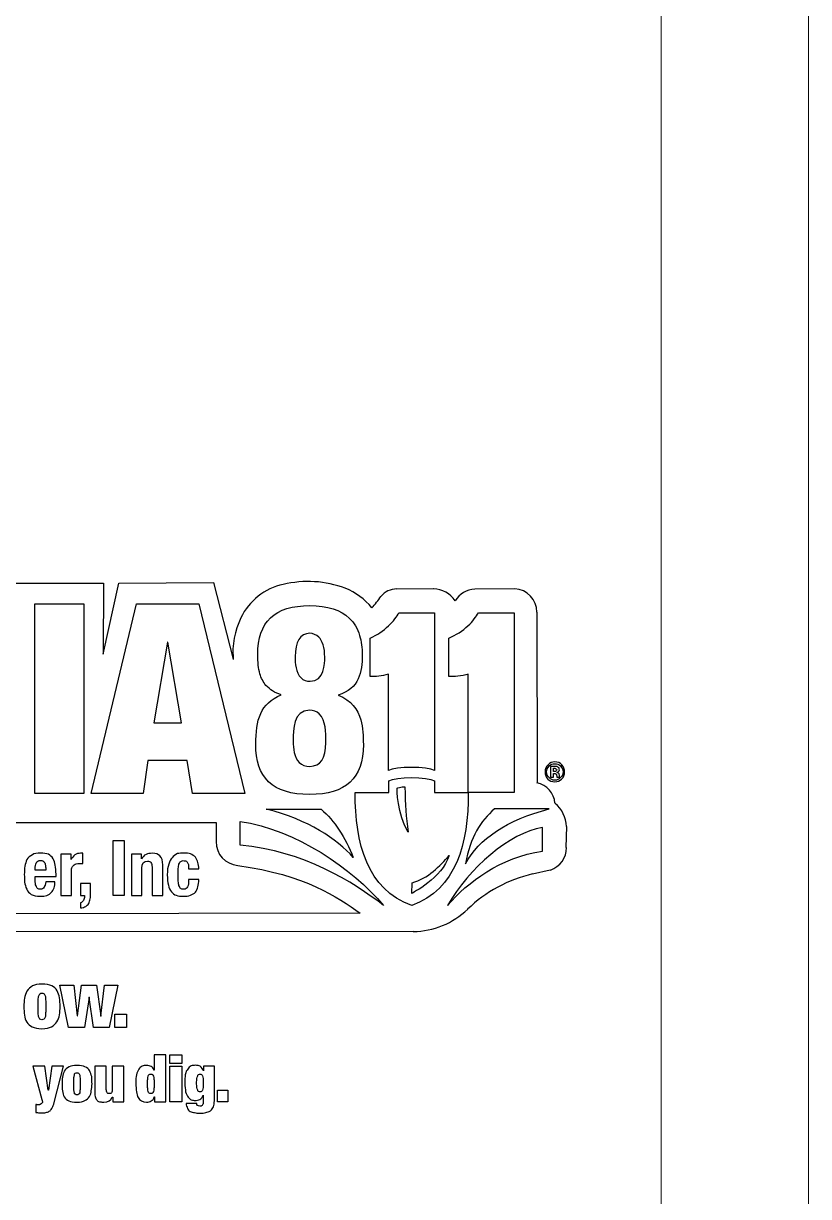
# Paper-space layout '1' of a CAD drawing. Header units: inches. Extents: x 1.3 to 17.9, y 1 to 11.6.
# Drawn here: x 16.324 to 17.895, y 6.494 to 8.841 of the extents above; entities that cross this region are included whole.
import ezdxf

# ---------------------------------------------------------------- set-up
doc = ezdxf.new("R2010")
doc.units = ezdxf.units.IN
doc.header["$MEASUREMENT"] = 0
for name, color, linetype, lineweight in [('ASEDOLIKE - Level 4', 7, 'Continuous', 0), ('Level 63', 7, 'Continuous', 0), ('z Level 63', 7, 'Continuous', 0)]:
    doc.layers.add(name, color=color, linetype=linetype, lineweight=lineweight)

psp = doc.layouts.new('1')

# ---------------------------------------------------------------- linework, layer by layer
at = {"layer": 'ASEDOLIKE - Level 4', "color": 7, "linetype": 'Continuous', "lineweight": 30}
for p, q in [((16.3014, 7.7217), (16.4844, 7.7217)), ((16.4844, 7.7217), (16.4836, 7.5792)), ((16.4836, 7.5792), (16.5151, 7.7217)), ((16.5151, 7.7217), (16.7041, 7.7224)), ((16.7041, 7.7224), (16.7439, 7.5694)), ((17.0708, 7.7097), (17.145, 7.7104)), ((17.2275, 7.7097), (17.307, 7.7104)), ((16.3466, 7.3008), (16.3466, 7.6803)), ((16.3466, 7.6803), (16.4448, 7.6803)), ((16.4448, 7.6803), (16.4448, 7.3008)), ((16.4598, 7.3008), (16.5505, 7.6803)), ((16.5505, 7.6803), (16.675, 7.6803)), ((16.675, 7.6803), (16.7673, 7.3008)), ((17.3512, 7.6632), (17.352, 7.3227)), ((16.612, 7.603), (16.585, 7.4418)), ((16.6128, 7.603), (16.612, 7.603)), ((16.6405, 7.4418), (16.6128, 7.603)), ((16.585, 7.4418), (16.6405, 7.4418)), ((16.573, 7.3668), (16.5633, 7.3008)), ((16.6518, 7.3668), (16.573, 7.3668)), ((16.6623, 7.3008), (16.6518, 7.3668)), ((16.4448, 7.3008), (16.3466, 7.3008)), ((16.5633, 7.3008), (16.4598, 7.3008)), ((16.7673, 7.3008), (16.6623, 7.3008)), ((14.9037, 7.2417), (16.7094, 7.2425)), ((17.4105, 7.2342), (17.4097, 7.1923)), ((16.5033, 7.2064), (16.5258, 7.2064)), ((16.5033, 7.0961), (16.5033, 7.2064)), ((16.5258, 7.2064), (16.5258, 7.0961)), ((17.3782, 7.1473), (17.343, 7.139)), ((16.5258, 7.0961), (16.5033, 7.0961)), ((16.9981, 7.061), (14.9037, 7.058)), ((17.1038, 7.0243), (14.8594, 7.0235)), ((16.4141, 6.8322), (16.3968, 6.9169)), ((16.3968, 6.9169), (16.4246, 6.9169)), ((16.4246, 6.9169), (16.4313, 6.8554)), ((16.4321, 6.8554), (16.4403, 6.9169)), ((16.4403, 6.9169), (16.4703, 6.9169)), ((16.4703, 6.9169), (16.4786, 6.8554)), ((16.4786, 6.8554), (16.4861, 6.9169)), ((16.4861, 6.9169), (16.5131, 6.9169)), ((16.5131, 6.9169), (16.4958, 6.8322)), ((16.4553, 6.8922), (16.4463, 6.8322)), ((16.4643, 6.8322), (16.4553, 6.8922)), ((16.4313, 6.8554), (16.4321, 6.8554)), ((16.5071, 6.8322), (16.5071, 6.8592)), ((16.5071, 6.8592), (16.5303, 6.8592)), ((16.5303, 6.8592), (16.5303, 6.8322)), ((16.4463, 6.8322), (16.4141, 6.8322)), ((16.4958, 6.8322), (16.4643, 6.8322)), ((16.5303, 6.8322), (16.5071, 6.8322)), ((16.6173, 6.7602), (16.6173, 6.7774)), ((16.6173, 6.7774), (16.6413, 6.7774)), ((16.6413, 6.7774), (16.6413, 6.7602)), ((16.6413, 6.7602), (16.6173, 6.7602)), ((16.6173, 6.6837), (16.6173, 6.7549)), ((16.6173, 6.7549), (16.6413, 6.7549)), ((16.6413, 6.7549), (16.6413, 6.6837)), ((16.7125, 6.6837), (16.7125, 6.707)), ((16.7125, 6.707), (16.7328, 6.707)), ((16.7328, 6.707), (16.7328, 6.6837)), ((16.6413, 6.6837), (16.6173, 6.6837)), ((16.7328, 6.6837), (16.7125, 6.6837))]:
    psp.add_line(p, q, dxfattribs=at)
for centre, radius, start, end in [((16.8704, 7.5982), 0.1236, 102.4596, 154.1792), ((17.071, 7.6689), 0.0409, 90.0457, 140.6688), ((17.1418, 7.6543), 0.056, 34.48, 87.0245), ((17.2303, 7.6602), 0.0495, 93.4214, 148.6082), ((17.3041, 7.6632), 0.0472, 0.0454, 86.4594), ((16.9263, 7.7659), 0.1334, 315.3592, 327.8414), ((17.3428, 7.2778), 0.045, 3.849, 78.7052), ((17.3505, 7.2339), 0.0599, 0.366, 51.5066), ((17.3635, 7.1921), 0.0472, 288.5282, 0.0454)]:
    psp.add_arc(centre, radius, start, end, dxfattribs=at)
for centre, major_axis, ratio, start_param, end_param in [((16.8941, 7.5158), (0.2095, 0), 0.997236, 1.209504, 1.813176), ((16.9147, 7.5835), (0.1388, 0), 0.997236, 0.695533, 1.175465), ((16.9117, 7.5805), (-0.1686, 0), 0.997236, 5.844137, 6.354041), ((17.405, 6.8718), (0.2756, 0), 0.997203, 1.79839, 2.341839), ((17.1009, 7.1864), (-0.1627, 0), 0.997236, 1.590107, 2.331346)]:
    psp.add_ellipse(centre, major_axis=major_axis, ratio=ratio, start_param=start_param, end_param=end_param, dxfattribs=at)
for points, knots in [([(16.9765, 7.651), (16.9585, 7.6683), (16.933, 7.6765), (16.897, 7.6765), (16.8272, 7.6765), (16.7928, 7.6443), (16.7928, 7.5783), (16.7928, 7.5633), (16.7943, 7.5506), (16.7973, 7.5401), (16.7995, 7.5311), (16.804, 7.5236), (16.8093, 7.5168), (16.8168, 7.5086), (16.8272, 7.5018), (16.84, 7.4981), (16.798, 7.4808), (16.789, 7.4478), (16.789, 7.3991), (16.7883, 7.3653), (16.7973, 7.3413), (16.8145, 7.3241), (16.8325, 7.3068), (16.8595, 7.2986), (16.897, 7.2986), (16.969, 7.2986), (17.0042, 7.3308), (17.0042, 7.3983), (17.0042, 7.4148), (17.0035, 7.4321), (16.999, 7.4478), (16.993, 7.4688), (16.9802, 7.4868), (16.954, 7.4973), (16.996, 7.5101), (17.002, 7.5446), (17.002, 7.5768), (17.002, 7.5918), (17.0005, 7.6053), (16.9967, 7.6165), (16.993, 7.6308), (16.9855, 7.642), (16.9765, 7.651)], [0, 0, 0, 0, 0.071429, 0.071429, 0.071429, 0.142857, 0.142857, 0.142857, 0.214286, 0.214286, 0.214286, 0.285714, 0.285714, 0.285714, 0.357143, 0.357143, 0.357143, 0.428571, 0.428571, 0.428571, 0.5, 0.5, 0.5, 0.571429, 0.571429, 0.571429, 0.642857, 0.642857, 0.642857, 0.714286, 0.714286, 0.714286, 0.785714, 0.785714, 0.785714, 0.857143, 0.857143, 0.857143, 0.928571, 0.928571, 0.928571, 1, 1, 1, 1]), ([(17.0545, 7.5393), (17.0545, 7.5393), (17.0545, 7.3466), (17.0545, 7.3466), (17.068, 7.3548), (17.1332, 7.3548), (17.1467, 7.3466), (17.1467, 7.3466), (17.1467, 7.6623), (17.1467, 7.6623), (17.1467, 7.6623), (17.0755, 7.6623), (17.0755, 7.6623), (17.0717, 7.6548), (17.0642, 7.645), (17.0545, 7.636), (17.044, 7.6263), (17.032, 7.6173), (17.0177, 7.6113), (17.0177, 7.6113), (17.0177, 7.5348), (17.0177, 7.5348), (17.0282, 7.5333), (17.041, 7.5356), (17.0545, 7.5393)], [0, 0, 0, 0, 0.125, 0.125, 0.125, 0.25, 0.25, 0.25, 0.375, 0.375, 0.375, 0.5, 0.5, 0.5, 0.625, 0.625, 0.625, 0.75, 0.75, 0.75, 0.875, 0.875, 0.875, 1, 1, 1, 1]), ([(17.2344, 7.6623), (17.2307, 7.6548), (17.2232, 7.645), (17.2134, 7.636), (17.2029, 7.6263), (17.1894, 7.6173), (17.1752, 7.6113), (17.1752, 7.6113), (17.1752, 7.5348), (17.1752, 7.5348), (17.1857, 7.5333), (17.2007, 7.5356), (17.2142, 7.5393), (17.2142, 7.5393), (17.2142, 7.3023), (17.2142, 7.3023), (17.2142, 7.3023), (17.3057, 7.3023), (17.3057, 7.3023), (17.3057, 7.3023), (17.3057, 7.6623), (17.3057, 7.6623), (17.3057, 7.6623), (17.2344, 7.6623), (17.2344, 7.6623)], [0, 0, 0, 0, 0.125, 0.125, 0.125, 0.25, 0.25, 0.25, 0.375, 0.375, 0.375, 0.5, 0.5, 0.5, 0.625, 0.625, 0.625, 0.75, 0.75, 0.75, 0.875, 0.875, 0.875, 1, 1, 1, 1]), ([(16.927, 7.573), (16.927, 7.561), (16.9262, 7.5251), (16.8977, 7.5251), (16.8902, 7.5251), (16.8842, 7.5273), (16.8797, 7.5318), (16.8685, 7.5423), (16.8677, 7.561), (16.8677, 7.5738), (16.8677, 7.5738), (16.8677, 7.5738), (16.8677, 7.5738), (16.8677, 7.6045), (16.8775, 7.621), (16.897, 7.621), (16.9037, 7.621), (16.9097, 7.618), (16.915, 7.6135), (16.9225, 7.606), (16.927, 7.5925), (16.927, 7.573)], [0, 0, 0, 0, 0.142857, 0.142857, 0.142857, 0.285714, 0.285714, 0.285714, 0.428571, 0.428571, 0.428571, 0.571429, 0.571429, 0.571429, 0.714286, 0.714286, 0.714286, 0.857143, 0.857143, 0.857143, 1, 1, 1, 1]), ([(16.9292, 7.4051), (16.9292, 7.4051), (16.9292, 7.4028), (16.9292, 7.4028), (16.9285, 7.3706), (16.9187, 7.3548), (16.897, 7.3548), (16.8887, 7.3548), (16.8812, 7.3571), (16.876, 7.3623), (16.8655, 7.3728), (16.864, 7.3916), (16.864, 7.4043), (16.864, 7.4043), (16.864, 7.4066), (16.864, 7.4066), (16.864, 7.4276), (16.864, 7.4673), (16.8962, 7.4673), (16.9037, 7.4673), (16.9105, 7.4651), (16.9157, 7.4598), (16.9292, 7.4471), (16.9292, 7.4216), (16.9292, 7.4051)], [0, 0, 0, 0, 0.125, 0.125, 0.125, 0.25, 0.25, 0.25, 0.375, 0.375, 0.375, 0.5, 0.5, 0.5, 0.625, 0.625, 0.625, 0.75, 0.75, 0.75, 0.875, 0.875, 0.875, 1, 1, 1, 1]), ([(17.4009, 7.3293), (17.3971, 7.3256), (17.3926, 7.3241), (17.3874, 7.3241), (17.3821, 7.3241), (17.3769, 7.3256), (17.3732, 7.3293), (17.3694, 7.3338), (17.3679, 7.3383), (17.3679, 7.3436), (17.3679, 7.3496), (17.3694, 7.3541), (17.3739, 7.3578), (17.3776, 7.3616), (17.3821, 7.3638), (17.3874, 7.3638), (17.3926, 7.3638), (17.3979, 7.3616), (17.4016, 7.3578), (17.4054, 7.3541), (17.4069, 7.3488), (17.4069, 7.3436), (17.4069, 7.3383), (17.4054, 7.3331), (17.4009, 7.3293)], [0, 0, 0, 0, 0.125, 0.125, 0.125, 0.25, 0.25, 0.25, 0.375, 0.375, 0.375, 0.5, 0.5, 0.5, 0.625, 0.625, 0.625, 0.75, 0.75, 0.75, 0.875, 0.875, 0.875, 1, 1, 1, 1]), ([(17.3762, 7.3556), (17.3724, 7.3518), (17.3709, 7.3481), (17.3709, 7.3436), (17.3709, 7.3391), (17.3724, 7.3353), (17.3762, 7.3323), (17.3791, 7.3286), (17.3829, 7.3271), (17.3874, 7.3271), (17.3919, 7.3271), (17.3956, 7.3286), (17.3986, 7.3323), (17.4024, 7.3353), (17.4039, 7.3391), (17.4039, 7.3436), (17.4039, 7.3481), (17.4024, 7.3518), (17.3986, 7.3556), (17.3956, 7.3586), (17.3919, 7.3601), (17.3874, 7.3601), (17.3829, 7.3601), (17.3791, 7.3586), (17.3762, 7.3556)], [0, 0, 0, 0, 0.125, 0.125, 0.125, 0.25, 0.25, 0.25, 0.375, 0.375, 0.375, 0.5, 0.5, 0.5, 0.625, 0.625, 0.625, 0.75, 0.75, 0.75, 0.875, 0.875, 0.875, 1, 1, 1, 1]), ([(17.3784, 7.3331), (17.3784, 7.3331), (17.3784, 7.3548), (17.3784, 7.3548), (17.3799, 7.3548), (17.3821, 7.3548), (17.3851, 7.3548), (17.3874, 7.3548), (17.3889, 7.3548), (17.3896, 7.3548), (17.3911, 7.3548), (17.3926, 7.3541), (17.3934, 7.3533), (17.3956, 7.3526), (17.3964, 7.3511), (17.3964, 7.3481), (17.3964, 7.3466), (17.3964, 7.3451), (17.3949, 7.3443), (17.3941, 7.3436), (17.3926, 7.3428), (17.3911, 7.3428), (17.3926, 7.3428), (17.3934, 7.3421), (17.3941, 7.3413), (17.3956, 7.3406), (17.3964, 7.3391), (17.3964, 7.3368), (17.3964, 7.3368), (17.3964, 7.3346), (17.3964, 7.3346), (17.3964, 7.3346), (17.3964, 7.3346), (17.3964, 7.3338), (17.3964, 7.3338), (17.3964, 7.3338), (17.3964, 7.3331), (17.3964, 7.3331), (17.3964, 7.3331), (17.3964, 7.3331), (17.3964, 7.3331), (17.3911, 7.3331), (17.3911, 7.3331), (17.3911, 7.3338), (17.3911, 7.3346), (17.3911, 7.3361), (17.3911, 7.3368), (17.3904, 7.3383), (17.3904, 7.3383), (17.3904, 7.3391), (17.3896, 7.3398), (17.3889, 7.3398), (17.3881, 7.3406), (17.3881, 7.3406), (17.3866, 7.3406), (17.3866, 7.3406), (17.3859, 7.3406), (17.3859, 7.3406), (17.3859, 7.3406), (17.3844, 7.3406), (17.3844, 7.3406), (17.3844, 7.3406), (17.3844, 7.3331), (17.3844, 7.3331), (17.3844, 7.3331), (17.3784, 7.3331), (17.3784, 7.3331)], [0, 0, 0, 0, 0.045455, 0.045455, 0.045455, 0.090909, 0.090909, 0.090909, 0.136364, 0.136364, 0.136364, 0.181818, 0.181818, 0.181818, 0.227273, 0.227273, 0.227273, 0.272727, 0.272727, 0.272727, 0.318182, 0.318182, 0.318182, 0.363636, 0.363636, 0.363636, 0.409091, 0.409091, 0.409091, 0.454545, 0.454545, 0.454545, 0.5, 0.5, 0.5, 0.545455, 0.545455, 0.545455, 0.590909, 0.590909, 0.590909, 0.636364, 0.636364, 0.636364, 0.681818, 0.681818, 0.681818, 0.727273, 0.727273, 0.727273, 0.772727, 0.772727, 0.772727, 0.818182, 0.818182, 0.818182, 0.863636, 0.863636, 0.863636, 0.909091, 0.909091, 0.909091, 0.954545, 0.954545, 0.954545, 1, 1, 1, 1]), ([(17.3889, 7.3503), (17.3881, 7.3511), (17.3874, 7.3511), (17.3859, 7.3511), (17.3859, 7.3511), (17.3844, 7.3511), (17.3844, 7.3511), (17.3844, 7.3511), (17.3844, 7.3443), (17.3844, 7.3443), (17.3844, 7.3443), (17.3866, 7.3443), (17.3866, 7.3443), (17.3881, 7.3443), (17.3889, 7.3451), (17.3896, 7.3451), (17.3904, 7.3458), (17.3911, 7.3466), (17.3911, 7.3481), (17.3911, 7.3488), (17.3904, 7.3503), (17.3889, 7.3503)], [0, 0, 0, 0, 0.142857, 0.142857, 0.142857, 0.285714, 0.285714, 0.285714, 0.428571, 0.428571, 0.428571, 0.571429, 0.571429, 0.571429, 0.714286, 0.714286, 0.714286, 0.857143, 0.857143, 0.857143, 1, 1, 1, 1]), ([(17.2142, 7.3023), (17.2142, 7.3023), (17.1467, 7.3023), (17.1467, 7.3023), (17.1467, 7.3023), (17.1467, 7.3256), (17.1467, 7.3256), (17.1332, 7.3346), (17.068, 7.3346), (17.0552, 7.3256), (17.0552, 7.3256), (17.0552, 7.3023), (17.0552, 7.3023), (17.0552, 7.3023), (16.9877, 7.3023), (16.9877, 7.3023), (16.9877, 7.2011), (17.0117, 7.1081), (17.1009, 7.0766), (17.1009, 7.0766), (17.1009, 7.0766), (17.1009, 7.0766), (17.1009, 7.0766), (17.1009, 7.0766), (17.1009, 7.0766), (17.1009, 7.0766), (17.1009, 7.0766), (17.1009, 7.0766), (17.1009, 7.0766), (17.1009, 7.0766), (17.1009, 7.0766), (17.1902, 7.1081), (17.2142, 7.2011), (17.2142, 7.3023)], [0, 0, 0, 0, 0.090909, 0.090909, 0.090909, 0.181818, 0.181818, 0.181818, 0.272727, 0.272727, 0.272727, 0.363636, 0.363636, 0.363636, 0.454545, 0.454545, 0.454545, 0.545455, 0.545455, 0.545455, 0.636364, 0.636364, 0.636364, 0.727273, 0.727273, 0.727273, 0.818182, 0.818182, 0.818182, 0.909091, 0.909091, 0.909091, 1, 1, 1, 1]), ([(17.0717, 7.3113), (17.0717, 7.3113), (17.071, 7.2581), (17.0942, 7.2229), (17.089, 7.2544), (17.0875, 7.2769), (17.0875, 7.3136), (17.08, 7.3143), (17.0717, 7.3113), (17.0717, 7.3113)], [0, 0, 0, 0, 0.333333, 0.333333, 0.333333, 0.666667, 0.666667, 0.666667, 1, 1, 1, 1]), ([(16.984, 7.1726), (16.9675, 7.2131), (16.9472, 7.2454), (16.9195, 7.2694), (16.9195, 7.2694), (16.81, 7.2694), (16.81, 7.2694), (16.8947, 7.2476), (16.951, 7.2094), (16.984, 7.1726)], [0, 0, 0, 0, 0.333333, 0.333333, 0.333333, 0.666667, 0.666667, 0.666667, 1, 1, 1, 1]), ([(17.2088, 7.16), (17.2185, 7.214), (17.2388, 7.2455), (17.2665, 7.2695), (17.2665, 7.2695), (17.376, 7.2695), (17.376, 7.2695), (17.2913, 7.2477), (17.235, 7.2095), (17.2088, 7.16)], [0, 0, 0, 0, 0.333333, 0.333333, 0.333333, 0.666667, 0.666667, 0.666667, 1, 1, 1, 1]), ([(16.7094, 7.2425), (16.7094, 7.229), (16.7094, 7.2043), (16.7094, 7.2043), (16.7094, 7.1788), (16.7281, 7.1593), (16.7529, 7.1563), (16.8901, 7.1375), (16.9508, 7.094), (16.9981, 7.061)], [0, 0, 0, 0, 0.312786, 0.312786, 0.312786, 0.744441, 0.744441, 0.744441, 1, 1, 1, 1]), ([(17.0447, 7.0766), (16.981, 7.1509), (16.8707, 7.2281), (16.7575, 7.2446), (16.7575, 7.2446), (16.7575, 7.1974), (16.7575, 7.1974), (16.885, 7.1854), (16.984, 7.1231), (17.0447, 7.0766)], [0, 0, 0, 0, 0.333333, 0.333333, 0.333333, 0.666667, 0.666667, 0.666667, 1, 1, 1, 1]), ([(17.1729, 7.0766), (17.2149, 7.1509), (17.2974, 7.2221), (17.3627, 7.2326), (17.3627, 7.2326), (17.3627, 7.1854), (17.3627, 7.1854), (17.2787, 7.1726), (17.2127, 7.1231), (17.1729, 7.0766)], [0, 0, 0, 0, 0.333333, 0.333333, 0.333333, 0.666667, 0.666667, 0.666667, 1, 1, 1, 1]), ([(16.3472, 7.1278), (16.3472, 7.1255), (16.3472, 7.1233), (16.3479, 7.121), (16.3479, 7.1188), (16.3487, 7.1165), (16.3494, 7.1158), (16.3502, 7.1128), (16.3517, 7.1113), (16.3524, 7.1105), (16.3539, 7.109), (16.3554, 7.109), (16.3577, 7.109), (16.3614, 7.109), (16.3637, 7.1105), (16.3652, 7.1128), (16.3667, 7.115), (16.3682, 7.1188), (16.3689, 7.124), (16.3689, 7.124), (16.3869, 7.124), (16.3869, 7.124), (16.3877, 7.115), (16.3847, 7.1075), (16.3794, 7.1023), (16.3757, 7.097), (16.3682, 7.0948), (16.3577, 7.0948), (16.3502, 7.0948), (16.3442, 7.0963), (16.3397, 7.0985), (16.3359, 7.1015), (16.3314, 7.1045), (16.3307, 7.109), (16.3284, 7.1135), (16.3269, 7.1188), (16.3262, 7.1233), (16.3262, 7.1285), (16.3262, 7.133), (16.3254, 7.1383), (16.3262, 7.1443), (16.3262, 7.1495), (16.3269, 7.1548), (16.3277, 7.16), (16.3292, 7.1645), (16.3307, 7.1683), (16.3337, 7.172), (16.3374, 7.1758), (16.3419, 7.178), (16.3457, 7.1803), (16.3517, 7.1818), (16.3584, 7.181), (16.3652, 7.181), (16.3697, 7.181), (16.3742, 7.1788), (16.3772, 7.1765), (16.3809, 7.1743), (16.3832, 7.1698), (16.3854, 7.166), (16.3869, 7.1615), (16.3877, 7.157), (16.3884, 7.1518), (16.3892, 7.1458), (16.3892, 7.139), (16.3892, 7.139), (16.3892, 7.1345), (16.3892, 7.1345), (16.3892, 7.1345), (16.3472, 7.1345), (16.3472, 7.1345), (16.3472, 7.1345), (16.3472, 7.1278), (16.3472, 7.1278)], [0, 0, 0, 0, 0.041667, 0.041667, 0.041667, 0.083333, 0.083333, 0.083333, 0.125, 0.125, 0.125, 0.166667, 0.166667, 0.166667, 0.208333, 0.208333, 0.208333, 0.25, 0.25, 0.25, 0.291667, 0.291667, 0.291667, 0.333333, 0.333333, 0.333333, 0.375, 0.375, 0.375, 0.416667, 0.416667, 0.416667, 0.458333, 0.458333, 0.458333, 0.5, 0.5, 0.5, 0.541667, 0.541667, 0.541667, 0.583333, 0.583333, 0.583333, 0.625, 0.625, 0.625, 0.666667, 0.666667, 0.666667, 0.708333, 0.708333, 0.708333, 0.75, 0.75, 0.75, 0.791667, 0.791667, 0.791667, 0.833333, 0.833333, 0.833333, 0.875, 0.875, 0.875, 0.916667, 0.916667, 0.916667, 0.958333, 0.958333, 0.958333, 1, 1, 1, 1]), ([(16.3683, 7.1554), (16.3683, 7.1576), (16.3676, 7.1599), (16.3668, 7.1614), (16.3661, 7.1636), (16.3646, 7.1644), (16.3638, 7.1651), (16.3623, 7.1666), (16.3601, 7.1666), (16.3578, 7.1666), (16.3563, 7.1666), (16.3541, 7.1666), (16.3526, 7.1651), (16.3518, 7.1644), (16.3503, 7.1629), (16.3496, 7.1614), (16.3488, 7.1599), (16.3481, 7.1584), (16.3481, 7.1561), (16.3473, 7.1539), (16.3473, 7.1524), (16.3473, 7.1501), (16.3473, 7.1501), (16.3473, 7.1471), (16.3473, 7.1471), (16.3473, 7.1471), (16.3691, 7.1471), (16.3691, 7.1471), (16.3691, 7.1501), (16.3683, 7.1531), (16.3683, 7.1554)], [0, 0, 0, 0, 0.1, 0.1, 0.1, 0.2, 0.2, 0.2, 0.3, 0.3, 0.3, 0.4, 0.4, 0.4, 0.5, 0.5, 0.5, 0.6, 0.6, 0.6, 0.7, 0.7, 0.7, 0.8, 0.8, 0.8, 0.9, 0.9, 0.9, 1, 1, 1, 1]), ([(16.4193, 7.1794), (16.4193, 7.1794), (16.4193, 7.1681), (16.4193, 7.1681), (16.4193, 7.1681), (16.4193, 7.1681), (16.4193, 7.1681), (16.4216, 7.1719), (16.4238, 7.1749), (16.4268, 7.1779), (16.4306, 7.1801), (16.4343, 7.1809), (16.4381, 7.1809), (16.4388, 7.1809), (16.4396, 7.1809), (16.4403, 7.1809), (16.4411, 7.1809), (16.4418, 7.1809), (16.4426, 7.1809), (16.4426, 7.1809), (16.4426, 7.1606), (16.4426, 7.1606), (16.4411, 7.1606), (16.4403, 7.1606), (16.4388, 7.1606), (16.4381, 7.1606), (16.4366, 7.1606), (16.4358, 7.1606), (16.4336, 7.1606), (16.4321, 7.1606), (16.4298, 7.1599), (16.4283, 7.1599), (16.4268, 7.1591), (16.4253, 7.1576), (16.4238, 7.1561), (16.4223, 7.1546), (16.4216, 7.1531), (16.4201, 7.1509), (16.4201, 7.1486), (16.4201, 7.1464), (16.4201, 7.1464), (16.4201, 7.0961), (16.4201, 7.0961), (16.4201, 7.0961), (16.3991, 7.0961), (16.3991, 7.0961), (16.3991, 7.0961), (16.3991, 7.1794), (16.3991, 7.1794), (16.3991, 7.1794), (16.4193, 7.1794), (16.4193, 7.1794)], [0, 0, 0, 0, 0.058824, 0.058824, 0.058824, 0.117647, 0.117647, 0.117647, 0.176471, 0.176471, 0.176471, 0.235294, 0.235294, 0.235294, 0.294118, 0.294118, 0.294118, 0.352941, 0.352941, 0.352941, 0.411765, 0.411765, 0.411765, 0.470588, 0.470588, 0.470588, 0.529412, 0.529412, 0.529412, 0.588235, 0.588235, 0.588235, 0.647059, 0.647059, 0.647059, 0.705882, 0.705882, 0.705882, 0.764706, 0.764706, 0.764706, 0.823529, 0.823529, 0.823529, 0.882353, 0.882353, 0.882353, 0.941176, 0.941176, 0.941176, 1, 1, 1, 1]), ([(16.5603, 7.1794), (16.5603, 7.1794), (16.5603, 7.1696), (16.5603, 7.1696), (16.5603, 7.1696), (16.5603, 7.1696), (16.5603, 7.1696), (16.5625, 7.1734), (16.5655, 7.1764), (16.5693, 7.1786), (16.573, 7.1801), (16.5768, 7.1809), (16.582, 7.1809), (16.5888, 7.1809), (16.5933, 7.1794), (16.597, 7.1756), (16.6008, 7.1719), (16.603, 7.1659), (16.603, 7.1576), (16.603, 7.1576), (16.603, 7.0961), (16.603, 7.0961), (16.603, 7.0961), (16.5813, 7.0961), (16.5813, 7.0961), (16.5813, 7.0961), (16.5813, 7.1531), (16.5813, 7.1531), (16.5813, 7.1576), (16.5805, 7.1606), (16.579, 7.1621), (16.5783, 7.1644), (16.5753, 7.1651), (16.5723, 7.1651), (16.5648, 7.1651), (16.561, 7.1606), (16.561, 7.1509), (16.561, 7.1509), (16.561, 7.0961), (16.561, 7.0961), (16.561, 7.0961), (16.54, 7.0961), (16.54, 7.0961), (16.54, 7.0961), (16.54, 7.1794), (16.54, 7.1794), (16.54, 7.1794), (16.5603, 7.1794), (16.5603, 7.1794)], [0, 0, 0, 0, 0.0625, 0.0625, 0.0625, 0.125, 0.125, 0.125, 0.1875, 0.1875, 0.1875, 0.25, 0.25, 0.25, 0.3125, 0.3125, 0.3125, 0.375, 0.375, 0.375, 0.4375, 0.4375, 0.4375, 0.5, 0.5, 0.5, 0.5625, 0.5625, 0.5625, 0.625, 0.625, 0.625, 0.6875, 0.6875, 0.6875, 0.75, 0.75, 0.75, 0.8125, 0.8125, 0.8125, 0.875, 0.875, 0.875, 0.9375, 0.9375, 0.9375, 1, 1, 1, 1]), ([(16.6546, 7.1555), (16.6546, 7.157), (16.6539, 7.1593), (16.6531, 7.1608), (16.6524, 7.1623), (16.6516, 7.1638), (16.6501, 7.1653), (16.6494, 7.1653), (16.6471, 7.166), (16.6456, 7.166), (16.6426, 7.1668), (16.6411, 7.1653), (16.6389, 7.1645), (16.6374, 7.1638), (16.6366, 7.1615), (16.6351, 7.1593), (16.6344, 7.157), (16.6344, 7.154), (16.6336, 7.1503), (16.6336, 7.1465), (16.6336, 7.1428), (16.6336, 7.1375), (16.6336, 7.1323), (16.6336, 7.1285), (16.6336, 7.1248), (16.6344, 7.121), (16.6344, 7.118), (16.6351, 7.1165), (16.6366, 7.1135), (16.6374, 7.1113), (16.6389, 7.1105), (16.6396, 7.109), (16.6426, 7.109), (16.6449, 7.109), (16.6486, 7.109), (16.6509, 7.1105), (16.6524, 7.1135), (16.6539, 7.1165), (16.6546, 7.1218), (16.6546, 7.1285), (16.6546, 7.1285), (16.6749, 7.1285), (16.6749, 7.1285), (16.6749, 7.1173), (16.6726, 7.109), (16.6681, 7.103), (16.6629, 7.0978), (16.6554, 7.0948), (16.6434, 7.0948), (16.6381, 7.0948), (16.6336, 7.0955), (16.6299, 7.097), (16.6261, 7.0978), (16.6224, 7.1008), (16.6201, 7.1038), (16.6171, 7.1068), (16.6156, 7.1113), (16.6141, 7.1173), (16.6126, 7.1225), (16.6119, 7.1293), (16.6119, 7.1375), (16.6119, 7.1473), (16.6126, 7.1533), (16.6149, 7.1593), (16.6164, 7.1645), (16.6186, 7.169), (16.6216, 7.172), (16.6246, 7.1758), (16.6276, 7.178), (16.6321, 7.1803), (16.6351, 7.181), (16.6404, 7.181), (16.6456, 7.181), (16.6554, 7.1818), (16.6629, 7.1788), (16.6681, 7.1728), (16.6726, 7.1668), (16.6749, 7.1593), (16.6749, 7.1495), (16.6749, 7.1495), (16.6546, 7.1495), (16.6546, 7.1495), (16.6546, 7.1518), (16.6546, 7.1533), (16.6546, 7.1555)], [0, 0, 0, 0, 0.035714, 0.035714, 0.035714, 0.071429, 0.071429, 0.071429, 0.107143, 0.107143, 0.107143, 0.142857, 0.142857, 0.142857, 0.178571, 0.178571, 0.178571, 0.214286, 0.214286, 0.214286, 0.25, 0.25, 0.25, 0.285714, 0.285714, 0.285714, 0.321429, 0.321429, 0.321429, 0.357143, 0.357143, 0.357143, 0.392857, 0.392857, 0.392857, 0.428571, 0.428571, 0.428571, 0.464286, 0.464286, 0.464286, 0.5, 0.5, 0.5, 0.535714, 0.535714, 0.535714, 0.571429, 0.571429, 0.571429, 0.607143, 0.607143, 0.607143, 0.642857, 0.642857, 0.642857, 0.678571, 0.678571, 0.678571, 0.714286, 0.714286, 0.714286, 0.75, 0.75, 0.75, 0.785714, 0.785714, 0.785714, 0.821429, 0.821429, 0.821429, 0.857143, 0.857143, 0.857143, 0.892857, 0.892857, 0.892857, 0.928571, 0.928571, 0.928571, 0.964286, 0.964286, 0.964286, 1, 1, 1, 1]), ([(17.1017, 7.1216), (17.1017, 7.1216), (17.1009, 7.1006), (17.1009, 7.1006), (17.1009, 7.1006), (17.1624, 7.1314), (17.1759, 7.1764), (17.1579, 7.1554), (17.1332, 7.1306), (17.1017, 7.1216)], [0, 0, 0, 0, 0.333333, 0.333333, 0.333333, 0.666667, 0.666667, 0.666667, 1, 1, 1, 1]), ([(16.4583, 7.1006), (16.4583, 7.0969), (16.4583, 7.0931), (16.4576, 7.0894), (16.4568, 7.0864), (16.4561, 7.0834), (16.4546, 7.0804), (16.4531, 7.0781), (16.4508, 7.0759), (16.4486, 7.0744), (16.4456, 7.0729), (16.4426, 7.0721), (16.4381, 7.0714), (16.4381, 7.0714), (16.4381, 7.0819), (16.4381, 7.0819), (16.4411, 7.0826), (16.4426, 7.0841), (16.4441, 7.0864), (16.4456, 7.0886), (16.4463, 7.0916), (16.4463, 7.0946), (16.4463, 7.0946), (16.4463, 7.0961), (16.4463, 7.0961), (16.4463, 7.0961), (16.4381, 7.0961), (16.4381, 7.0961), (16.4381, 7.0961), (16.4381, 7.1201), (16.4381, 7.1201), (16.4381, 7.1201), (16.4583, 7.1201), (16.4583, 7.1201), (16.4583, 7.1201), (16.4583, 7.1006), (16.4583, 7.1006)], [0, 0, 0, 0, 0.083333, 0.083333, 0.083333, 0.166667, 0.166667, 0.166667, 0.25, 0.25, 0.25, 0.333333, 0.333333, 0.333333, 0.416667, 0.416667, 0.416667, 0.5, 0.5, 0.5, 0.583333, 0.583333, 0.583333, 0.666667, 0.666667, 0.666667, 0.75, 0.75, 0.75, 0.833333, 0.833333, 0.833333, 0.916667, 0.916667, 0.916667, 1, 1, 1, 1]), ([(16.3961, 6.8577), (16.3953, 6.8524), (16.3938, 6.8479), (16.3908, 6.8434), (16.3886, 6.8397), (16.3848, 6.8359), (16.3803, 6.8337), (16.3758, 6.8314), (16.3691, 6.8299), (16.3608, 6.8299), (16.3526, 6.8299), (16.3466, 6.8314), (16.3413, 6.8337), (16.3368, 6.8359), (16.3331, 6.8389), (16.3308, 6.8427), (16.3278, 6.8472), (16.3263, 6.8517), (16.3263, 6.8569), (16.3256, 6.8622), (16.3248, 6.8682), (16.3248, 6.8742), (16.3248, 6.8802), (16.3256, 6.8854), (16.3263, 6.8907), (16.3271, 6.8959), (16.3286, 6.9004), (16.3308, 6.9049), (16.3338, 6.9094), (16.3376, 6.9124), (16.3421, 6.9154), (16.3466, 6.9177), (16.3533, 6.9192), (16.3608, 6.9192), (16.3691, 6.9192), (16.3758, 6.9177), (16.3811, 6.9154), (16.3856, 6.9132), (16.3893, 6.9102), (16.3916, 6.9057), (16.3938, 6.9019), (16.3953, 6.8967), (16.3961, 6.8914), (16.3968, 6.8862), (16.3976, 6.8802), (16.3976, 6.8742), (16.3976, 6.8689), (16.3968, 6.8629), (16.3961, 6.8577)], [0, 0, 0, 0, 0.0625, 0.0625, 0.0625, 0.125, 0.125, 0.125, 0.1875, 0.1875, 0.1875, 0.25, 0.25, 0.25, 0.3125, 0.3125, 0.3125, 0.375, 0.375, 0.375, 0.4375, 0.4375, 0.4375, 0.5, 0.5, 0.5, 0.5625, 0.5625, 0.5625, 0.625, 0.625, 0.625, 0.6875, 0.6875, 0.6875, 0.75, 0.75, 0.75, 0.8125, 0.8125, 0.8125, 0.875, 0.875, 0.875, 0.9375, 0.9375, 0.9375, 1, 1, 1, 1]), ([(16.3533, 6.8614), (16.3541, 6.8577), (16.3541, 6.8547), (16.3548, 6.8532), (16.3556, 6.8509), (16.3563, 6.8494), (16.3571, 6.8487), (16.3586, 6.8479), (16.3593, 6.8479), (16.3608, 6.8479), (16.3623, 6.8479), (16.3638, 6.8479), (16.3653, 6.8487), (16.3661, 6.8494), (16.3668, 6.8509), (16.3676, 6.8532), (16.3683, 6.8547), (16.3683, 6.8577), (16.3683, 6.8614), (16.3691, 6.8644), (16.3691, 6.8689), (16.3691, 6.8742), (16.3691, 6.8794), (16.3691, 6.8839), (16.3683, 6.8877), (16.3683, 6.8907), (16.3683, 6.8937), (16.3676, 6.8959), (16.3668, 6.8974), (16.3661, 6.8989), (16.3653, 6.8997), (16.3638, 6.9004), (16.3623, 6.9012), (16.3608, 6.9012), (16.3593, 6.9012), (16.3586, 6.9004), (16.3571, 6.8997), (16.3563, 6.8989), (16.3556, 6.8974), (16.3548, 6.8959), (16.3541, 6.8937), (16.3541, 6.8907), (16.3533, 6.8877), (16.3533, 6.8839), (16.3533, 6.8794), (16.3533, 6.8742), (16.3533, 6.8689), (16.3533, 6.8644), (16.3533, 6.8614)], [0, 0, 0, 0, 0.0625, 0.0625, 0.0625, 0.125, 0.125, 0.125, 0.1875, 0.1875, 0.1875, 0.25, 0.25, 0.25, 0.3125, 0.3125, 0.3125, 0.375, 0.375, 0.375, 0.4375, 0.4375, 0.4375, 0.5, 0.5, 0.5, 0.5625, 0.5625, 0.5625, 0.625, 0.625, 0.625, 0.6875, 0.6875, 0.6875, 0.75, 0.75, 0.75, 0.8125, 0.8125, 0.8125, 0.875, 0.875, 0.875, 0.9375, 0.9375, 0.9375, 1, 1, 1, 1]), ([(16.609, 6.7774), (16.609, 6.7774), (16.609, 6.6837), (16.609, 6.6837), (16.609, 6.6837), (16.5865, 6.6837), (16.5865, 6.6837), (16.5865, 6.6837), (16.5865, 6.6935), (16.5865, 6.6935), (16.5865, 6.6935), (16.5858, 6.6935), (16.5858, 6.6935), (16.5843, 6.6897), (16.5828, 6.6867), (16.5798, 6.6852), (16.5775, 6.6837), (16.5738, 6.683), (16.57, 6.683), (16.5625, 6.683), (16.5565, 6.686), (16.5535, 6.692), (16.5505, 6.698), (16.549, 6.7077), (16.549, 6.7212), (16.549, 6.7279), (16.549, 6.7332), (16.5505, 6.7377), (16.5513, 6.7422), (16.5528, 6.7459), (16.555, 6.7489), (16.5565, 6.7512), (16.5588, 6.7534), (16.5618, 6.7549), (16.564, 6.7557), (16.567, 6.7564), (16.5708, 6.7564), (16.5738, 6.7564), (16.5768, 6.7557), (16.5798, 6.7542), (16.582, 6.7527), (16.5843, 6.7504), (16.585, 6.7467), (16.585, 6.7467), (16.5858, 6.7467), (16.5858, 6.7467), (16.5858, 6.7467), (16.5858, 6.7774), (16.5858, 6.7774), (16.5858, 6.7774), (16.609, 6.7774), (16.609, 6.7774)], [0, 0, 0, 0, 0.058824, 0.058824, 0.058824, 0.117647, 0.117647, 0.117647, 0.176471, 0.176471, 0.176471, 0.235294, 0.235294, 0.235294, 0.294118, 0.294118, 0.294118, 0.352941, 0.352941, 0.352941, 0.411765, 0.411765, 0.411765, 0.470588, 0.470588, 0.470588, 0.529412, 0.529412, 0.529412, 0.588235, 0.588235, 0.588235, 0.647059, 0.647059, 0.647059, 0.705882, 0.705882, 0.705882, 0.764706, 0.764706, 0.764706, 0.823529, 0.823529, 0.823529, 0.882353, 0.882353, 0.882353, 0.941176, 0.941176, 0.941176, 1, 1, 1, 1]), ([(16.3518, 6.6777), (16.3526, 6.6777), (16.3533, 6.6777), (16.3541, 6.6777), (16.3556, 6.6777), (16.3571, 6.6777), (16.3578, 6.6785), (16.3593, 6.6792), (16.3601, 6.6792), (16.3601, 6.68), (16.3608, 6.6807), (16.3616, 6.6815), (16.3616, 6.6815), (16.3616, 6.6822), (16.3623, 6.683), (16.3623, 6.683), (16.3623, 6.6837), (16.3623, 6.6845), (16.3616, 6.6852), (16.3616, 6.686), (16.3616, 6.6867), (16.3608, 6.6882), (16.3608, 6.6882), (16.3428, 6.7549), (16.3428, 6.7549), (16.3428, 6.7549), (16.3668, 6.7549), (16.3668, 6.7549), (16.3668, 6.7549), (16.3736, 6.707), (16.3736, 6.707), (16.3736, 6.707), (16.3743, 6.707), (16.3743, 6.707), (16.3743, 6.707), (16.3811, 6.7549), (16.3811, 6.7549), (16.3811, 6.7549), (16.4043, 6.7549), (16.4043, 6.7549), (16.4043, 6.7549), (16.3856, 6.6822), (16.3856, 6.6822), (16.3841, 6.6777), (16.3833, 6.6747), (16.3818, 6.6717), (16.3803, 6.6695), (16.3788, 6.6672), (16.3773, 6.6657), (16.3751, 6.6642), (16.3728, 6.6627), (16.3706, 6.6627), (16.3683, 6.662), (16.3653, 6.6612), (16.3623, 6.6612), (16.3593, 6.6612), (16.3571, 6.6612), (16.3556, 6.6612), (16.3533, 6.662), (16.3511, 6.662), (16.3488, 6.662), (16.3488, 6.662), (16.3488, 6.6785), (16.3488, 6.6785), (16.3496, 6.6785), (16.3511, 6.6777), (16.3518, 6.6777)], [0, 0, 0, 0, 0.045455, 0.045455, 0.045455, 0.090909, 0.090909, 0.090909, 0.136364, 0.136364, 0.136364, 0.181818, 0.181818, 0.181818, 0.227273, 0.227273, 0.227273, 0.272727, 0.272727, 0.272727, 0.318182, 0.318182, 0.318182, 0.363636, 0.363636, 0.363636, 0.409091, 0.409091, 0.409091, 0.454545, 0.454545, 0.454545, 0.5, 0.5, 0.5, 0.545455, 0.545455, 0.545455, 0.590909, 0.590909, 0.590909, 0.636364, 0.636364, 0.636364, 0.681818, 0.681818, 0.681818, 0.727273, 0.727273, 0.727273, 0.772727, 0.772727, 0.772727, 0.818182, 0.818182, 0.818182, 0.863636, 0.863636, 0.863636, 0.909091, 0.909091, 0.909091, 0.954545, 0.954545, 0.954545, 1, 1, 1, 1]), ([(16.4598, 6.7055), (16.4598, 6.7017), (16.4583, 6.6972), (16.4561, 6.6942), (16.4538, 6.6905), (16.4508, 6.6875), (16.4471, 6.686), (16.4433, 6.6837), (16.4381, 6.683), (16.4313, 6.683), (16.4238, 6.683), (16.4186, 6.6837), (16.4148, 6.6852), (16.4111, 6.6875), (16.4081, 6.6897), (16.4058, 6.6935), (16.4036, 6.6965), (16.4028, 6.701), (16.4021, 6.7055), (16.4013, 6.71), (16.4013, 6.7145), (16.4013, 6.7197), (16.4013, 6.7242), (16.4013, 6.7287), (16.4021, 6.7332), (16.4028, 6.7377), (16.4043, 6.7414), (16.4058, 6.7452), (16.4081, 6.7482), (16.4111, 6.7512), (16.4156, 6.7534), (16.4193, 6.7557), (16.4246, 6.7564), (16.4313, 6.7564), (16.4381, 6.7564), (16.4433, 6.7557), (16.4471, 6.7534), (16.4516, 6.7519), (16.4546, 6.7489), (16.4561, 6.7459), (16.4583, 6.7422), (16.4598, 6.7384), (16.4606, 6.7339), (16.4606, 6.7294), (16.4613, 6.7242), (16.4613, 6.7197), (16.4613, 6.7145), (16.4606, 6.71), (16.4598, 6.7055)], [0, 0, 0, 0, 0.0625, 0.0625, 0.0625, 0.125, 0.125, 0.125, 0.1875, 0.1875, 0.1875, 0.25, 0.25, 0.25, 0.3125, 0.3125, 0.3125, 0.375, 0.375, 0.375, 0.4375, 0.4375, 0.4375, 0.5, 0.5, 0.5, 0.5625, 0.5625, 0.5625, 0.625, 0.625, 0.625, 0.6875, 0.6875, 0.6875, 0.75, 0.75, 0.75, 0.8125, 0.8125, 0.8125, 0.875, 0.875, 0.875, 0.9375, 0.9375, 0.9375, 1, 1, 1, 1]), ([(16.4246, 6.7085), (16.4253, 6.7055), (16.4253, 6.7032), (16.4261, 6.7017), (16.4261, 6.7002), (16.4268, 6.6987), (16.4276, 6.6987), (16.4291, 6.698), (16.4298, 6.6972), (16.4313, 6.6972), (16.4321, 6.6972), (16.4336, 6.698), (16.4343, 6.6987), (16.4351, 6.6987), (16.4358, 6.7002), (16.4366, 6.7017), (16.4366, 6.7032), (16.4373, 6.7055), (16.4373, 6.7085), (16.4373, 6.7115), (16.4373, 6.7152), (16.4373, 6.7197), (16.4373, 6.7242), (16.4373, 6.7272), (16.4373, 6.7302), (16.4373, 6.7332), (16.4366, 6.7354), (16.4366, 6.7369), (16.4358, 6.7392), (16.4351, 6.7399), (16.4343, 6.7407), (16.4336, 6.7414), (16.4321, 6.7414), (16.4313, 6.7414), (16.4298, 6.7414), (16.4291, 6.7414), (16.4276, 6.7407), (16.4268, 6.7399), (16.4261, 6.7392), (16.4261, 6.7369), (16.4253, 6.7354), (16.4253, 6.7332), (16.4246, 6.7302), (16.4246, 6.7272), (16.4246, 6.7242), (16.4246, 6.7197), (16.4246, 6.7152), (16.4246, 6.7115), (16.4246, 6.7085)], [0, 0, 0, 0, 0.0625, 0.0625, 0.0625, 0.125, 0.125, 0.125, 0.1875, 0.1875, 0.1875, 0.25, 0.25, 0.25, 0.3125, 0.3125, 0.3125, 0.375, 0.375, 0.375, 0.4375, 0.4375, 0.4375, 0.5, 0.5, 0.5, 0.5625, 0.5625, 0.5625, 0.625, 0.625, 0.625, 0.6875, 0.6875, 0.6875, 0.75, 0.75, 0.75, 0.8125, 0.8125, 0.8125, 0.875, 0.875, 0.875, 0.9375, 0.9375, 0.9375, 1, 1, 1, 1]), ([(16.4898, 6.7549), (16.4898, 6.7549), (16.4898, 6.7085), (16.4898, 6.7085), (16.4898, 6.7055), (16.4906, 6.7032), (16.4913, 6.7017), (16.4921, 6.7002), (16.4936, 6.7002), (16.4958, 6.7002), (16.4981, 6.7002), (16.4996, 6.7002), (16.5003, 6.7017), (16.5011, 6.7032), (16.5018, 6.7055), (16.5018, 6.7085), (16.5018, 6.7085), (16.5018, 6.7549), (16.5018, 6.7549), (16.5018, 6.7549), (16.5251, 6.7549), (16.5251, 6.7549), (16.5251, 6.7549), (16.5251, 6.6837), (16.5251, 6.6837), (16.5251, 6.6837), (16.5026, 6.6837), (16.5026, 6.6837), (16.5026, 6.6837), (16.5026, 6.6927), (16.5026, 6.6927), (16.5026, 6.6927), (16.5018, 6.6927), (16.5018, 6.6927), (16.4988, 6.686), (16.4936, 6.683), (16.4846, 6.683), (16.4823, 6.683), (16.4801, 6.683), (16.4778, 6.6837), (16.4756, 6.6837), (16.4733, 6.6845), (16.4718, 6.686), (16.4703, 6.6875), (16.4688, 6.6897), (16.4681, 6.692), (16.4673, 6.695), (16.4666, 6.698), (16.4666, 6.7017), (16.4666, 6.7017), (16.4666, 6.7549), (16.4666, 6.7549), (16.4666, 6.7549), (16.4898, 6.7549), (16.4898, 6.7549)], [0, 0, 0, 0, 0.055556, 0.055556, 0.055556, 0.111111, 0.111111, 0.111111, 0.166667, 0.166667, 0.166667, 0.222222, 0.222222, 0.222222, 0.277778, 0.277778, 0.277778, 0.333333, 0.333333, 0.333333, 0.388889, 0.388889, 0.388889, 0.444444, 0.444444, 0.444444, 0.5, 0.5, 0.5, 0.555556, 0.555556, 0.555556, 0.611111, 0.611111, 0.611111, 0.666667, 0.666667, 0.666667, 0.722222, 0.722222, 0.722222, 0.777778, 0.777778, 0.777778, 0.833333, 0.833333, 0.833333, 0.888889, 0.888889, 0.888889, 0.944444, 0.944444, 0.944444, 1, 1, 1, 1]), ([(16.573, 6.71), (16.573, 6.7077), (16.573, 6.7055), (16.5738, 6.704), (16.5738, 6.7025), (16.5745, 6.7017), (16.5753, 6.701), (16.5768, 6.7002), (16.5775, 6.7002), (16.579, 6.7002), (16.5805, 6.7002), (16.5813, 6.7002), (16.582, 6.701), (16.5828, 6.7017), (16.5835, 6.7025), (16.5843, 6.704), (16.585, 6.7055), (16.585, 6.7077), (16.585, 6.71), (16.5858, 6.7122), (16.5858, 6.716), (16.5858, 6.7197), (16.5858, 6.7234), (16.5858, 6.7264), (16.585, 6.7287), (16.585, 6.7317), (16.585, 6.7332), (16.5843, 6.7347), (16.5835, 6.7362), (16.5828, 6.7377), (16.582, 6.7384), (16.5813, 6.7392), (16.5805, 6.7392), (16.579, 6.7392), (16.5775, 6.7392), (16.5768, 6.7392), (16.5753, 6.7384), (16.5745, 6.7377), (16.5738, 6.7362), (16.5738, 6.7347), (16.573, 6.7332), (16.573, 6.7317), (16.573, 6.7287), (16.5723, 6.7264), (16.5723, 6.7234), (16.5723, 6.7197), (16.5723, 6.716), (16.5723, 6.7122), (16.573, 6.71)], [0, 0, 0, 0, 0.0625, 0.0625, 0.0625, 0.125, 0.125, 0.125, 0.1875, 0.1875, 0.1875, 0.25, 0.25, 0.25, 0.3125, 0.3125, 0.3125, 0.375, 0.375, 0.375, 0.4375, 0.4375, 0.4375, 0.5, 0.5, 0.5, 0.5625, 0.5625, 0.5625, 0.625, 0.625, 0.625, 0.6875, 0.6875, 0.6875, 0.75, 0.75, 0.75, 0.8125, 0.8125, 0.8125, 0.875, 0.875, 0.875, 0.9375, 0.9375, 0.9375, 1, 1, 1, 1]), ([(16.7064, 6.7551), (16.7064, 6.7551), (16.7064, 6.6853), (16.7064, 6.6853), (16.7056, 6.6808), (16.7056, 6.6771), (16.7041, 6.6733), (16.7026, 6.6703), (16.7011, 6.6681), (16.6981, 6.6658), (16.6951, 6.6636), (16.6921, 6.6636), (16.6891, 6.6621), (16.6854, 6.6606), (16.6816, 6.6606), (16.6771, 6.6606), (16.6726, 6.6606), (16.6696, 6.6606), (16.6666, 6.6621), (16.6629, 6.6621), (16.6606, 6.6628), (16.6576, 6.6643), (16.6554, 6.6658), (16.6531, 6.6681), (16.6524, 6.6703), (16.6509, 6.6733), (16.6501, 6.6763), (16.6494, 6.6801), (16.6494, 6.6801), (16.6711, 6.6801), (16.6711, 6.6801), (16.6704, 6.6786), (16.6711, 6.6778), (16.6726, 6.6763), (16.6734, 6.6763), (16.6749, 6.6748), (16.6771, 6.6748), (16.6771, 6.6748), (16.6786, 6.6756), (16.6794, 6.6748), (16.6801, 6.6756), (16.6809, 6.6756), (16.6816, 6.6763), (16.6824, 6.6771), (16.6831, 6.6778), (16.6831, 6.6786), (16.6839, 6.6801), (16.6831, 6.6816), (16.6839, 6.6838), (16.6839, 6.6838), (16.6839, 6.6966), (16.6839, 6.6966), (16.6839, 6.6966), (16.6839, 6.6966), (16.6839, 6.6966), (16.6824, 6.6928), (16.6794, 6.6898), (16.6771, 6.6883), (16.6741, 6.6868), (16.6704, 6.6861), (16.6674, 6.6861), (16.6651, 6.6861), (16.6629, 6.6868), (16.6599, 6.6876), (16.6584, 6.6883), (16.6561, 6.6898), (16.6539, 6.6928), (16.6516, 6.6951), (16.6501, 6.6988), (16.6486, 6.7033), (16.6479, 6.7086), (16.6471, 6.7138), (16.6471, 6.7221), (16.6464, 6.7281), (16.6479, 6.7333), (16.6479, 6.7378), (16.6486, 6.7431), (16.6509, 6.7468), (16.6531, 6.7491), (16.6546, 6.7521), (16.6569, 6.7536), (16.6599, 6.7558), (16.6621, 6.7558), (16.6659, 6.7566), (16.6689, 6.7566), (16.6719, 6.7566), (16.6756, 6.7558), (16.6779, 6.7551), (16.6809, 6.7521), (16.6831, 6.7491), (16.6846, 6.7453), (16.6846, 6.7453), (16.6846, 6.7453), (16.6846, 6.7453), (16.6846, 6.7453), (16.6846, 6.7551), (16.6846, 6.7551), (16.6846, 6.7551), (16.7064, 6.7551), (16.7064, 6.7551)], [0, 0, 0, 0, 0.030303, 0.030303, 0.030303, 0.060606, 0.060606, 0.060606, 0.090909, 0.090909, 0.090909, 0.121212, 0.121212, 0.121212, 0.151515, 0.151515, 0.151515, 0.181818, 0.181818, 0.181818, 0.212121, 0.212121, 0.212121, 0.242424, 0.242424, 0.242424, 0.272727, 0.272727, 0.272727, 0.30303, 0.30303, 0.30303, 0.333333, 0.333333, 0.333333, 0.363636, 0.363636, 0.363636, 0.393939, 0.393939, 0.393939, 0.424242, 0.424242, 0.424242, 0.454545, 0.454545, 0.454545, 0.484848, 0.484848, 0.484848, 0.515152, 0.515152, 0.515152, 0.545455, 0.545455, 0.545455, 0.575758, 0.575758, 0.575758, 0.606061, 0.606061, 0.606061, 0.636364, 0.636364, 0.636364, 0.666667, 0.666667, 0.666667, 0.69697, 0.69697, 0.69697, 0.727273, 0.727273, 0.727273, 0.757576, 0.757576, 0.757576, 0.787879, 0.787879, 0.787879, 0.818182, 0.818182, 0.818182, 0.848485, 0.848485, 0.848485, 0.878788, 0.878788, 0.878788, 0.909091, 0.909091, 0.909091, 0.939394, 0.939394, 0.939394, 0.969697, 0.969697, 0.969697, 1, 1, 1, 1]), ([(16.6713, 6.7122), (16.6713, 6.71), (16.672, 6.7085), (16.6728, 6.707), (16.6728, 6.7055), (16.6735, 6.7047), (16.6743, 6.704), (16.6758, 6.704), (16.6765, 6.7032), (16.6773, 6.7032), (16.6788, 6.7032), (16.6795, 6.704), (16.6803, 6.704), (16.681, 6.7047), (16.6818, 6.7055), (16.6825, 6.707), (16.6833, 6.7085), (16.6833, 6.71), (16.684, 6.7122), (16.684, 6.7145), (16.684, 6.7175), (16.684, 6.7212), (16.684, 6.7249), (16.684, 6.7279), (16.684, 6.7302), (16.6833, 6.7324), (16.6833, 6.7339), (16.6825, 6.7354), (16.6818, 6.7369), (16.681, 6.7377), (16.6803, 6.7384), (16.6795, 6.7384), (16.6788, 6.7392), (16.6773, 6.7392), (16.6765, 6.7392), (16.6758, 6.7384), (16.6743, 6.7384), (16.6735, 6.7377), (16.6728, 6.7369), (16.6728, 6.7354), (16.672, 6.7339), (16.6713, 6.7324), (16.6713, 6.7302), (16.6713, 6.7279), (16.6705, 6.7249), (16.6705, 6.7212), (16.6705, 6.7175), (16.6713, 6.7145), (16.6713, 6.7122)], [0, 0, 0, 0, 0.0625, 0.0625, 0.0625, 0.125, 0.125, 0.125, 0.1875, 0.1875, 0.1875, 0.25, 0.25, 0.25, 0.3125, 0.3125, 0.3125, 0.375, 0.375, 0.375, 0.4375, 0.4375, 0.4375, 0.5, 0.5, 0.5, 0.5625, 0.5625, 0.5625, 0.625, 0.625, 0.625, 0.6875, 0.6875, 0.6875, 0.75, 0.75, 0.75, 0.8125, 0.8125, 0.8125, 0.875, 0.875, 0.875, 0.9375, 0.9375, 0.9375, 1, 1, 1, 1])]:
    psp.add_open_spline(points, degree=3, knots=knots, dxfattribs=at)
psp.add_open_spline([(16.7439, 7.5784), (16.7439, 7.5762), (16.7439, 7.5724), (16.7439, 7.5694)], degree=3, dxfattribs=at)
for p in [(16.4553, 6.8922), (16.4786, 6.8554)]:
    psp.add_point(p, dxfattribs=at)
at = {"layer": 'Level 63', "color": 178, "linetype": 'Continuous', "lineweight": 0, "flags": 128}
psp.add_lwpolyline([(1.3048, 11.5664), (17.895, 11.5664), (17.895, 1.0234), (1.3048, 1.0234)], close=True, dxfattribs=at)
at = {"layer": 'Level 63', "color": 7, "linetype": 'Continuous', "lineweight": 0, "flags": 128}
psp.add_lwpolyline([(1.5994, 11.4036), (17.6004, 11.4036), (17.6004, 1.318), (1.5994, 1.318)], close=True, dxfattribs=at)
at = {"layer": 'z Level 63', "color": 7, "linetype": 'Continuous', "lineweight": 0}
psp.add_line((17.6004, 11.4036), (17.6004, 2.8759), dxfattribs=at)
at = {"layer": 'z Level 63', "color": 7, "linetype": 'Continuous', "lineweight": 0, "flags": 128}
psp.add_lwpolyline([(1.3048, 11.5664), (17.895, 11.5664), (17.895, 1.0234), (1.3048, 1.0234), (1.3048, 11.5664)], dxfattribs=at)

doc.saveas('drawing.dxf')
